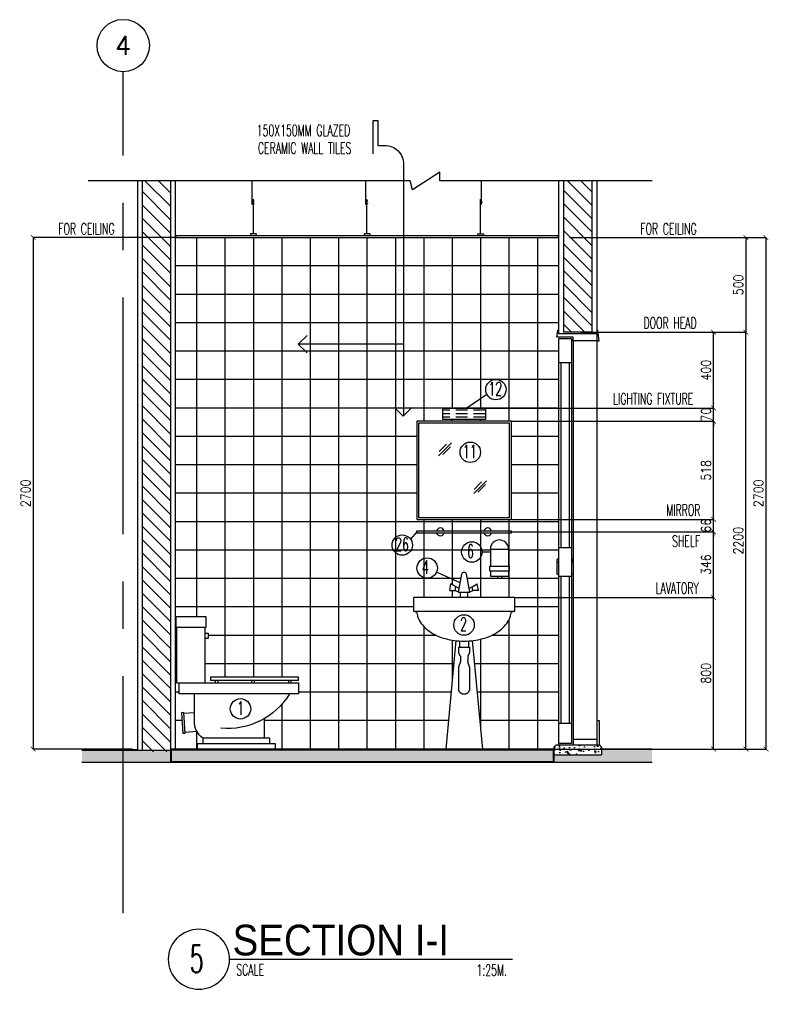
# Model space of a CAD drawing. Extents: x -233600 to -204723, y 166361 to 186286.
# Drawn here: x -225693 to -221735, y 172863 to 177985 of the extents above; entities that cross this region are included whole.
import ezdxf
from ezdxf.enums import TextEntityAlignment as Align

# ---------------------------------------------------------------- set-up
doc = ezdxf.new("R2010")
doc.units = 0
doc.header["$LTSCALE"] = 500
doc.header["$MEASUREMENT"] = 0
doc.linetypes.add('CENTERX2', pattern=[4, 2.5, -0.5, 0.5, -0.5])
doc.linetypes.add('HIDDEN2', pattern=[0.1875, 0.125, -0.0625])
doc.layers.get('0').update_dxf_attribs({"linetype": 'CONTINUOUS'})
doc.layers.get('DEFPOINTS').update_dxf_attribs({"linetype": 'CONTINUOUS'})
for name, color, linetype in [('AX-CR', 2, 'CONTINUOUS'), ('AX-TXT', 2, 'CONTINUOUS'), ('AXES', 11, 'CENTERX2'), ('Dimout', 4, 'CONTINUOUS'), ('DW', 7, 'CONTINUOUS'), ('ELE', 3, 'CONTINUOUS'), ('ELV', 7, 'CONTINUOUS'), ('FIX', 2, 'CONTINUOUS'), ('HATCH', 8, 'CONTINUOUS'), ('HatchA', 11, 'CONTINUOUS'), ('Plaster', 7, 'CONTINUOUS'), ('SANI', 2, 'CONTINUOUS'), ('Tile', 5, 'CONTINUOUS'), ('TITLE', 1, 'CONTINUOUS'), ('TXT', 2, 'CONTINUOUS'), ('TXT1', 2, 'CONTINUOUS'), ('WALL', 6, 'CONTINUOUS'), ('WallPartition', 2, 'CONTINUOUS'), ('Windows', 9, 'CONTINUOUS')]:
    doc.layers.add(name, color=color, linetype=linetype)
doc.styles.add('DIM', font='simplex.shx', dxfattribs={"width": 0.85})
doc.styles.add('ROMANS', font='romans.shx', dxfattribs={"width": 0.6})
doc.styles.add('TTXT', font='swisse.ttf', dxfattribs={"width": 0.9})
doc.dimstyles.new('DIM1-25', dxfattribs={"dimscale": 25, "dimtxt": 2, "dimasz": 1, "dimexe": 0.03, "dimexo": 0.03, "dimgap": 0.6, "dimtad": 1, "dimdec": 0, "dimdsep": 46, "dimtxsty": 'DIM', "dimblk1": 'ARCHTICK', "dimblk2": 'ARCHTICK', "dimsah": 1, "dimcen": 0.09, "dimdle": 0.03, "dimclrd": 256, "dimclrt": 2, "dimadec": 0, "dimazin": 0, "dimtfac": 1, "dimtdec": 0, "dimtix": 1, "dimtmove": 1, "dimatfit": 3, "dimldrblk": 'ARCHTICK', "dimfxl": 0, "dimtvp": 2, "dimtolj": 1, "dimtzin": 0, "dimarcsym": 0})

# ---------------------------------------------------------------- blocks, each defined once
blk = doc.blocks.new('_ARCHTICK')
at = {"color": 0, "linetype": 'ByBlock', "const_width": 0.15}
blk.add_lwpolyline([(-0.5, -0.5), (0.5, 0.5)], dxfattribs=at)
blk = doc.blocks.new('*D59')
at = {"layer": 'DEFPOINTS', "color": 0}
for p in [(-222688.7, 176333), (-222025.8, 176333), (-223231.2, 175933)]:
    blk.add_point(p, dxfattribs=at)
at = {"layer": 'Dimout', "color": 0, "lineweight": -2}
for p, q in [((-222687.9, 176333), (-222025.1, 176333)), ((-223230.5, 175933), (-222025.1, 175933))]:
    blk.add_line(p, q, dxfattribs=at)
at = {"layer": 'Dimout', "lineweight": -2}
blk.add_line((-222025.8, 175932.2), (-222025.8, 176333.7), dxfattribs=at)
at = {"layer": 'Dimout', "lineweight": -2, "xscale": 25, "yscale": 25, "zscale": 25}
for p, rotation in [((-222025.8, 176333), 90), ((-222025.8, 175933), 270)]:
    blk.add_blockref('_ARCHTICK', p, dxfattribs=dict(at, rotation=rotation))
at = {"layer": 'Dimout', "color": 2, "insert": (-222065.8, 176133), "char_height": 50, "attachment_point": 5, "rotation": 90, "style": 'DIM'}
blk.add_mtext('\\A1;400', dxfattribs=at)
blk = doc.blocks.new('*D60')
at = {"layer": 'DEFPOINTS', "color": 0}
for p in [(-223231.2, 175933), (-222025.8, 175933), (-223093.7, 175863)]:
    blk.add_point(p, dxfattribs=at)
at = {"layer": 'Dimout', "color": 0, "lineweight": -2}
for p, q in [((-223230.5, 175933), (-222025.1, 175933)), ((-223093, 175863), (-222025.1, 175863))]:
    blk.add_line(p, q, dxfattribs=at)
at = {"layer": 'Dimout', "lineweight": -2}
for p, q in [((-222025.8, 175933), (-222025.8, 175958)), ((-222025.8, 175863), (-222025.8, 175933)), ((-222025.8, 175863), (-222025.8, 175838))]:
    blk.add_line(p, q, dxfattribs=at)
at = {"layer": 'Dimout', "lineweight": -2, "xscale": 25, "yscale": 25, "zscale": 25}
for p, rotation in [((-222025.8, 175933), 270), ((-222025.8, 175863), 90)]:
    blk.add_blockref('_ARCHTICK', p, dxfattribs=dict(at, rotation=rotation))
at = {"layer": 'Dimout', "color": 2, "insert": (-222065.8, 175898), "char_height": 50, "attachment_point": 5, "rotation": 90, "style": 'DIM'}
blk.add_mtext('\\A1;70', dxfattribs=at)
blk = doc.blocks.new('*D67')
at = {"layer": 'DEFPOINTS', "color": 0}
for p in [(-222786.9, 176833), (-222727.5, 176333), (-221855, 176333)]:
    blk.add_point(p, dxfattribs=at)
at = {"layer": 'Dimout', "color": 0, "lineweight": -2}
for p, q in [((-222786.1, 176833), (-221854.2, 176833)), ((-222726.7, 176333), (-221854.2, 176333))]:
    blk.add_line(p, q, dxfattribs=at)
at = {"layer": 'Dimout', "lineweight": -2}
blk.add_line((-221855, 176833.7), (-221855, 176332.2), dxfattribs=at)
at = {"layer": 'Dimout', "lineweight": -2, "xscale": 25, "yscale": 25, "zscale": 25}
for p, rotation in [((-221855, 176833), 90), ((-221855, 176333), 270)]:
    blk.add_blockref('_ARCHTICK', p, dxfattribs=dict(at, rotation=rotation))
at = {"layer": 'Dimout', "color": 2, "insert": (-221895, 176583), "char_height": 50, "attachment_point": 5, "rotation": 90, "style": 'DIM'}
blk.add_mtext('\\A1;500', dxfattribs=at)
blk = doc.blocks.new('*D62')
at = {"layer": 'DEFPOINTS', "color": 0}
for p in [(-223093.7, 175345.3), (-222025.8, 175345.3), (-223093.7, 175279.4)]:
    blk.add_point(p, dxfattribs=at)
at = {"layer": 'Dimout', "lineweight": -2}
for p, q in [((-222025.8, 175345.3), (-222025.8, 175370.3)), ((-222025.8, 175279.4), (-222025.8, 175345.3)), ((-222025.8, 175279.4), (-222025.8, 175254.4))]:
    blk.add_line(p, q, dxfattribs=at)
at = {"layer": 'Dimout', "color": 0, "lineweight": -2}
for p, q in [((-223093, 175345.3), (-222025.1, 175345.3)), ((-223093, 175279.4), (-222025.1, 175279.4))]:
    blk.add_line(p, q, dxfattribs=at)
at = {"layer": 'Dimout', "lineweight": -2, "xscale": 25, "yscale": 25, "zscale": 25}
for p, rotation in [((-222025.8, 175345.3), 270), ((-222025.8, 175279.4), 90)]:
    blk.add_blockref('_ARCHTICK', p, dxfattribs=dict(at, rotation=rotation))
at = {"layer": 'Dimout', "color": 2, "insert": (-222065.8, 175312.3), "char_height": 50, "attachment_point": 5, "rotation": 90, "style": 'DIM'}
blk.add_mtext('\\A1;66', dxfattribs=at)
blk = doc.blocks.new('*D63')
at = {"layer": 'DEFPOINTS', "color": 0}
for p in [(-223093.7, 175279.4), (-222025.8, 175279.4), (-223075.6, 174933)]:
    blk.add_point(p, dxfattribs=at)
at = {"layer": 'Dimout', "color": 0, "lineweight": -2}
for p, q in [((-223093, 175279.4), (-222025.1, 175279.4)), ((-223074.9, 174933), (-222025.1, 174933))]:
    blk.add_line(p, q, dxfattribs=at)
at = {"layer": 'Dimout', "lineweight": -2}
blk.add_line((-222025.8, 174932.2), (-222025.8, 175280.1), dxfattribs=at)
at = {"layer": 'Dimout', "lineweight": -2, "xscale": 25, "yscale": 25, "zscale": 25}
for p, rotation in [((-222025.8, 175279.4), 90), ((-222025.8, 174933), 270)]:
    blk.add_blockref('_ARCHTICK', p, dxfattribs=dict(at, rotation=rotation))
at = {"layer": 'Dimout', "color": 2, "insert": (-222065.8, 175106.2), "char_height": 50, "attachment_point": 5, "rotation": 90, "style": 'DIM'}
blk.add_mtext('\\A1;346', dxfattribs=at)
blk = doc.blocks.new('*D64')
at = {"layer": 'DEFPOINTS', "color": 0}
for p in [(-223075.6, 174933), (-222025.8, 174933), (-222913.7, 174133)]:
    blk.add_point(p, dxfattribs=at)
at = {"layer": 'Dimout', "color": 0, "lineweight": -2}
for p, q in [((-223074.9, 174933), (-222025.1, 174933)), ((-222912.9, 174133), (-222025.1, 174133))]:
    blk.add_line(p, q, dxfattribs=at)
at = {"layer": 'Dimout', "lineweight": -2}
blk.add_line((-222025.8, 174132.2), (-222025.8, 174933.7), dxfattribs=at)
at = {"layer": 'Dimout', "lineweight": -2, "xscale": 25, "yscale": 25, "zscale": 25}
for p, rotation in [((-222025.8, 174933), 90), ((-222025.8, 174133), 270)]:
    blk.add_blockref('_ARCHTICK', p, dxfattribs=dict(at, rotation=rotation))
at = {"layer": 'Dimout', "color": 2, "insert": (-222065.8, 174533), "char_height": 50, "attachment_point": 5, "rotation": 90, "style": 'DIM'}
blk.add_mtext('\\A1;800', dxfattribs=at)
blk = doc.blocks.new('*D61')
at = {"layer": 'DEFPOINTS', "color": 0}
for p in [(-223093.7, 175863), (-222025.8, 175863), (-223093.7, 175345.3)]:
    blk.add_point(p, dxfattribs=at)
at = {"layer": 'Dimout', "color": 0, "lineweight": -2}
for p, q in [((-223093, 175863), (-222025.1, 175863)), ((-223093, 175345.3), (-222025.1, 175345.3))]:
    blk.add_line(p, q, dxfattribs=at)
at = {"layer": 'Dimout', "lineweight": -2}
blk.add_line((-222025.8, 175344.6), (-222025.8, 175863.7), dxfattribs=at)
at = {"layer": 'Dimout', "lineweight": -2, "xscale": 25, "yscale": 25, "zscale": 25}
for p, rotation in [((-222025.8, 175863), 90), ((-222025.8, 175345.3), 270)]:
    blk.add_blockref('_ARCHTICK', p, dxfattribs=dict(at, rotation=rotation))
at = {"layer": 'Dimout', "color": 2, "insert": (-222065.8, 175604.2), "char_height": 50, "attachment_point": 5, "rotation": 90, "style": 'DIM'}
blk.add_mtext('\\A1;518', dxfattribs=at)
blk = doc.blocks.new('*D66')
at = {"layer": 'DEFPOINTS', "color": 0}
for p in [(-222647.7, 176333), (-221855, 176333), (-222689.5, 174133)]:
    blk.add_point(p, dxfattribs=at)
at = {"layer": 'Dimout', "color": 0, "lineweight": -2}
for p, q in [((-222646.9, 176333), (-221854.2, 176333)), ((-222688.8, 174133), (-221854.2, 174133))]:
    blk.add_line(p, q, dxfattribs=at)
at = {"layer": 'Dimout', "lineweight": -2}
blk.add_line((-221855, 174132.2), (-221855, 176333.7), dxfattribs=at)
at = {"layer": 'Dimout', "lineweight": -2, "xscale": 25, "yscale": 25, "zscale": 25}
for p, rotation in [((-221855, 176333), 90), ((-221855, 174133), 270)]:
    blk.add_blockref('_ARCHTICK', p, dxfattribs=dict(at, rotation=rotation))
at = {"layer": 'Dimout', "color": 2, "insert": (-221895, 175233), "char_height": 50, "attachment_point": 5, "rotation": 90, "style": 'DIM'}
blk.add_mtext('\\A1;2200', dxfattribs=at)
blk = doc.blocks.new('walling')
at = {"layer": 'ELV'}
blk.add_line((0.1363, -1.1797), (-0.4198, -1.1797), dxfattribs=at)
blk.add_lwpolyline([(-0.025, -0.176), (-0.025, 0), (0, 0), (0, -0.1306), (0.0363, -0.1306, -0.414214), (0.1363, -0.2306), (0.1363, -1.5582)], format="xyb", dxfattribs=at)
at = {"layer": 'WALL'}
for p, q in [((-0.4198, -1.1797), (-0.3736, -1.1334)), ((-0.4198, -1.1797), (-0.3736, -1.2259)), ((0.1345, -1.56), (0.0882, -1.5137)), ((0.1345, -1.56), (0.1808, -1.5137))]:
    blk.add_line(p, q, dxfattribs=at)
at = {"layer": 'TXT', "style": 'ROMANS', "width": 0.6}
for s, p in [('150X150MM GLAZED', (-0.639, -0.0816)), ('CERAMIC WALL TILES', (-0.6331, -0.1746))]:
    blk.add_text(s, height=0.06, dxfattribs=at).set_placement(p)
blk = doc.blocks.new('*D68')
at = {"layer": 'DEFPOINTS', "color": 0}
for p in [(-224869.2, 176833), (-225619.7, 174133), (-225094.5, 174133)]:
    blk.add_point(p, dxfattribs=at)
at = {"layer": 'Dimout', "color": 0, "lineweight": -2}
for p, q in [((-224869.9, 176833), (-225620.5, 176833)), ((-225095.2, 174133), (-225620.5, 174133))]:
    blk.add_line(p, q, dxfattribs=at)
at = {"layer": 'Dimout', "lineweight": -2}
blk.add_line((-225619.7, 176833.7), (-225619.7, 174132.2), dxfattribs=at)
at = {"layer": 'Dimout', "lineweight": -2, "xscale": 25, "yscale": 25, "zscale": 25}
for p, rotation in [((-225619.7, 176833), 90), ((-225619.7, 174133), 270)]:
    blk.add_blockref('_ARCHTICK', p, dxfattribs=dict(at, rotation=rotation))
at = {"layer": 'Dimout', "color": 2, "insert": (-225659.7, 175483), "char_height": 50, "attachment_point": 5, "rotation": 90, "style": 'DIM'}
blk.add_mtext('\\A1;2700', dxfattribs=at)
blk = doc.blocks.new('A$C753C42D5')
at = {"layer": 'SANI', "linetype": 'Continuous'}
for p, q in [((0.2568, 0.9248), (0.2394, 0.8287)), ((0.2968, 0.8287), (0.2793, 0.9248)), ((0.1923, 0.8373), (0.1985, 0.8714)), ((0.225, 0.8568), (0.1985, 0.8714)), ((0.3112, 0.8568), (0.3377, 0.8714)), ((0.3439, 0.8373), (0.3377, 0.8714)), ((0.1923, 0.8373), (0.2215, 0.8373)), ((0.2215, 0.8373), (0.225, 0.8568)), ((0.2394, 0.8287), (0.2215, 0.8373)), ((0.2429, 0.8483), (0.225, 0.8568)), ((0.2968, 0.8287), (0.2394, 0.8287)), ((0.2489, 0.8), (0.2489, 0.8287)), ((0.2872, 0.8), (0.2872, 0.8287)), ((0.2933, 0.8483), (0.3112, 0.8568)), ((0.2968, 0.8287), (0.3147, 0.8373)), ((0.3147, 0.8373), (0.3112, 0.8568)), ((0.3439, 0.8373), (0.3147, 0.8373)), ((0.2252, 0.5724), (0.1713, 0)), ((0.3109, 0.5724), (0.3648, 0))]:
    blk.add_line(p, q, dxfattribs=at)
at = {"layer": 'SANI', "linetype": 'HIDDEN2'}
for p, q in [((0.2441, 0.57), (0.2441, 0.5382)), ((0.292, 0.57), (0.292, 0.5382)), ((0.2968, 0.5382), (0.2394, 0.5382)), ((0.2394, 0.5382), (0.2394, 0.5094)), ((0.2968, 0.5382), (0.2968, 0.5094)), ((0.2394, 0.5094), (0.2489, 0.4903)), ((0.2394, 0.4328), (0.2489, 0.4616)), ((0.2489, 0.4903), (0.2489, 0.4616)), ((0.2872, 0.4903), (0.2968, 0.5094)), ((0.2872, 0.4903), (0.2872, 0.4616)), ((0.2872, 0.4616), (0.2968, 0.4328)), ((0.2394, 0.4328), (0.2394, 0.3179)), ((0.2968, 0.4328), (0.2968, 0.3179))]:
    blk.add_line(p, q, dxfattribs=at)
at = {"layer": 'SANI', "linetype": 'Continuous'}
blk.add_lwpolyline([(0.5362, 0.8), (0.5362, 0.789), (0.5362, 0.7282), (0, 0.7282), (0, 0.789), (0, 0.8)], close=True, dxfattribs=at)
for points in [[(0.517, 0.7282, -0.000994), (0.517, 0.7278, -0.145509)], [(0.5158, 0.7124, -0.107261), (0.5003, 0.6716, -0.107169), (0.4442, 0.6162, -0.077294), (0.3677, 0.5829, -0.06439), (0.2685, 0.57, -0.06439), (0.1694, 0.5829, -0.077294), (0.0929, 0.6162, -0.107169), (0.0368, 0.6716, -0.107938), (0.0212, 0.7126, -0.000994)]]:
    blk.add_lwpolyline(points, format="xyb", dxfattribs=at)
for centre, radius, start, end in [((0.2681, 0.9226), 0.0115, 9.5273, 170.4727), ((0.0024, 0.709), 0.0191, 10.8078, 88.4915), ((0.5347, 0.709), 0.0191, 89.1936, 170.0196)]:
    blk.add_arc(centre, radius, start, end, dxfattribs=at)
at = {"layer": 'SANI', "linetype": 'HIDDEN2'}
blk.add_arc((0.2681, 0.3179), 0.0287, 180, 0, dxfattribs=at)
blk = doc.blocks.new('COMP')
at = {"layer": 'FIX'}
for p, q in [((-0.0411, 0.35), (-0.0411, 0.6416)), ((0.1079, 0.35), (0.1079, 0.6416)), ((-0.0575, 0.6125), (-0.0575, 0.5833)), ((-0.0411, 0.6125), (-0.0575, 0.6125)), ((-0.0575, 0.5833), (-0.0411, 0.5833)), ((-0.5343, 0.3618), (-0.5343, 0.3792)), ((-0.5343, 0.3792), (-0.0685, 0.3792)), ((-0.5343, 0.3618), (-0.0685, 0.3618)), ((-0.4959, 0.35), (-0.4959, 0.3618)), ((-0.4825, 0.35), (-0.4825, 0.3618)), ((-0.301, 0.35), (-0.301, 0.3618)), ((-0.2876, 0.35), (-0.2876, 0.3618)), ((-0.1087, 0.35), (-0.1087, 0.3618)), ((-0.0953, 0.35), (-0.0953, 0.3618)), ((-0.0685, 0.3792), (-0.0685, 0.3618)), ((-0.5343, 0.35), (-0.5343, 0.2917)), ((0.1079, 0.35), (-0.5343, 0.35)), ((0.0971, 0.2917), (0.0971, 0.35)), ((-0.5343, 0.2917), (0.0971, 0.2917)), ((0.0146, 0.1458), (0.0146, 0.2917)), ((-0.3528, 0.1603), (-0.3528, 0.0583)), ((0.0146, 0.1914), (0.0738, 0.1873)), ((0.0741, 0.1923), (0.0665, 0.0825)), ((0.0741, 0.1923), (0.0841, 0.1916)), ((0.0841, 0.1916), (0.0765, 0.0818)), ((-0.382, 0.0583), (-0.0292, 0.0583)), ((-0.382, 0.0292), (-0.382, 0.0583)), ((-0.0292, 0.0583), (-0.0292, 0.0292)), ((0.0027, 0.092), (0.0669, 0.0875)), ((0.0665, 0.0825), (0.0765, 0.0818))]:
    blk.add_line(p, q, dxfattribs=at)
for points in [[(0.1117, 0.6416), (0.1117, 0.7), (-0.0449, 0.7), (-0.0449, 0.6416)], [(0, 0), (0, 0.0292), (-0.4111, 0.0292), (-0.4111, 0)]]:
    blk.add_lwpolyline(points, close=True, dxfattribs=at)
for centre, radius, start, end in [((-0.1594, 0.4916), 0.3837, 211.4114, 275.3446), ((-0.0802, 0.1385), 0.0951, 302.4712, 4.3987)]:
    blk.add_arc(centre, radius, start, end, dxfattribs=at)
blk = doc.blocks.new('GAN')
for p, q in [((-0.0212, 0.1644), (-0.0212, 0.29)), ((-0.0155, 0.01), (-0.0155, 0.1918)), ((0, 0.01), (-0.031, 0.01)), ((-0.031, 0.01), (-0.031, 0)), ((0, 0.01), (0, 0))]:
    blk.add_line(p, q)
blk.add_lwpolyline([(-0.0118, 0.184), (-0.024, 0.1754), (-0.0113, 0.1703)])
blk = doc.blocks.new('AXU')
at = {"layer": 'AX-CR'}
blk.add_circle((0, 350), 350, dxfattribs=at)
at = {"layer": 'AX-TXT', "style": 'ROMANS'}
blk.add_attdef('AX', text='', height=250, dxfattribs=at).set_placement((0, 350), align=Align.MIDDLE)
blk = doc.blocks.new('*D65')
at = {"layer": 'DEFPOINTS', "color": 0}
for p in [(-221855, 176833), (-221855, 174133), (-221749.1, 174133)]:
    blk.add_point(p, dxfattribs=at)
at = {"layer": 'Dimout', "color": 0, "lineweight": -2}
for p, q in [((-221854.2, 176833), (-221748.4, 176833)), ((-221854.2, 174133), (-221748.4, 174133))]:
    blk.add_line(p, q, dxfattribs=at)
at = {"layer": 'Dimout', "lineweight": -2}
blk.add_line((-221749.1, 176833.7), (-221749.1, 174132.2), dxfattribs=at)
at = {"layer": 'Dimout', "lineweight": -2, "xscale": 25, "yscale": 25, "zscale": 25}
for p, rotation in [((-221749.1, 176833), 90), ((-221749.1, 174133), 270)]:
    blk.add_blockref('_ARCHTICK', p, dxfattribs=dict(at, rotation=rotation))
at = {"layer": 'Dimout', "color": 2, "insert": (-221789.1, 175483), "char_height": 50, "attachment_point": 5, "rotation": 90, "style": 'DIM'}
blk.add_mtext('\\A1;2700', dxfattribs=at)

msp = doc.modelspace()

# ---------------------------------------------------------------- hatches: boundary and pattern name
at = {"layer": 'HatchA'}
h = msp.add_hatch(dxfattribs=at)
h.set_pattern_fill('ANSI31', color=256, scale=400, style=0)
h.set_pattern_definition([(135, (-414154.186, -7448.013), (35.355339, 35.355339), [])])
h.paths.add_polyline_path([(-225044.2, 177133), (-224894.2, 177133), (-224894.2, 174118), (-225044.2, 174118)])
h = msp.add_hatch(dxfattribs=at)
h.set_pattern_fill('ANSI31', color=256, scale=400, style=0)
h.set_pattern_definition([(135, (-481810.66, -22696.256), (35.355339, 35.355339), [])])
h.paths.add_polyline_path([(-222819.2, 177133), (-222669.2, 177133), (-222669.2, 176333), (-222819.2, 176333)])
at = {"layer": 'Windows'}
h = msp.add_hatch(dxfattribs=at)
h.set_pattern_fill('AR-SAND', color=256, scale=25, style=0)
h.set_pattern_definition([(37.5, (0, 0), (-1.574834, 48.170594), [0, -38, 0, -42.5, 0, -40.625]), (7.5, (0, 0), (44.244418, 70.553652), [0, -20.5, 0, -34.25, 0, -13.125]), (327.5, (-30.75, 0), (77.8535465, 0.1414763), [0, -12.5, 0, -45, 0, -58.75]), (317.5, (-30.75, 0), (75.153165, 21.941889), [0, -6.25, 0, -29.5, 0, -33.75])])
h.paths.add_polyline_path([(-224894.2, 174127), (-225362.7, 174127), (-225362.7, 174063), (-224894.2, 174063)])
h.paths.add_polyline_path([(-222873.2, 174127), (-224890.2, 174127), (-224890.2, 174067), (-222873.2, 174067)])
h.paths.add_polyline_path([(-222350.6, 174130), (-222617.2, 174130), (-222617.2, 174103), (-222869.2, 174103), (-222869.2, 174063), (-222350.6, 174063)])
h = msp.add_hatch(dxfattribs=at)
h.set_pattern_fill('AR-CONC', color=256, scale=10, style=0)
h.set_pattern_definition([(130, (-473671.45, -6870.35), (-71.726018, -6.275213), [7.5, -82.5]), (185, (-473671.45, -6870.35), (13.875133, 75.219213), [6, -66]), (79.5486, (-473677.43, -6870.87), (-57.850938, 68.943954), [6.374019, -70.114211]), (133.8158, (-473671.45, -6850.35), (-106.724105, -16.551901), [11.25, -123.75]), (83.3644, (-473680.34, -6851.73), (-93.46627, 97.411787), [9.56103, -105.1713]), (188.8158, (-473671.45, -6850.35), (-93.466195, 97.41186), [9, -99]), (159, (-473681.45, -6855.35), (-59.690705, -40.261889), [7.5, -82.5]), (214, (-473681.45, -6855.35), (-24.331533, 72.515005), [6, -66]), (108.5486, (-473686.425, -6858.704), (-84.022263, 32.25305), [6.374019, -70.114211]), (142.5, (-473671.45, -6870.35), (-1.2159855, 33.2893854), [0, -65.2, 0, -67, 0, -66.25]), (172.5, (-473671.45, -6870.35), (-26.3069537, 39.441171), [0, -38.2, 0, -63.7, 0, -25.25]), (212.5, (-473649.15, -6870.35), (-53.3822436, -2.2554872), [0, -25, 0, -78, 0, -103.5]), (222.5, (-473639.15, -6870.35), (-58.318617, 10.010498), [0, -32.5, 0, -51.8, 0, -73.5])])
h.paths.add_polyline_path([(-222859.2, 174153), (-222869.2, 174143), (-222869.2, 174103), (-222617.2, 174103), (-222617.2, 174143), (-222627.2, 174153)])

# ---------------------------------------------------------------- linework, layer by layer
msp.add_line((-224865.5, 176843), (-222847.9, 176843))
at = {"layer": 'AXES'}
msp.add_line((-225144.2, 173267), (-225144.2, 177708.5), dxfattribs=at)
at = {"layer": 'DW'}
for p, q in [((-223222.9, 176004.4), (-223335, 175928.6)), ((-223593.7, 175279.4), (-223626.2, 175240.7)), ((-223204.8, 175173.1), (-223248.7, 175173.1)), ((-223363.7, 175009.7), (-223489.5, 175066.2))]:
    msp.add_line(p, q, dxfattribs=at)
at = {"layer": 'ELE'}
msp.add_lwpolyline([(-222350.6, 177133), (-223472.5, 177133), (-223472.5, 177178.2), (-223615.9, 177084.7), (-223627.8, 177133), (-223894.5, 177133), (-225329.9, 177133)], dxfattribs=at)
at = {"layer": 'FIX'}
for p, q in [((-223478.4, 175681), (-223410.8, 175748.6)), ((-223476, 175703.1), (-223436.6, 175742.5)), ((-223456.3, 175688.4), (-223415.7, 175729)), ((-223292.8, 175481.3), (-223225.1, 175548.9)), ((-223290.3, 175503.4), (-223251, 175542.8)), ((-223270.7, 175488.7), (-223230.1, 175529.2))]:
    msp.add_line(p, q, dxfattribs=at)
at = {"layer": 'FIX', "color": 2}
for p, q in [((-223593.7, 175284.8), (-223093.7, 175284.8)), ((-223593.7, 175274), (-223593.7, 175284.8)), ((-223593.7, 175274), (-223093.7, 175274)), ((-223093.7, 175274), (-223093.7, 175284.8))]:
    msp.add_line(p, q, dxfattribs=at)
for points in [[(-223593.7, 175863), (-223593.7, 175345.3), (-223093.7, 175345.3), (-223093.7, 175863)], [(-223583.7, 175853), (-223583.7, 175355.3), (-223103.7, 175355.3), (-223103.7, 175853)]]:
    msp.add_lwpolyline(points, close=True, dxfattribs=at)
for centre in [(-223175.7, 176030.4), (-223310.9, 175699.5), (-223670.3, 175209.6), (-223302.7, 175173.1), (-223538.7, 175088.2), (-223344, 174787.9), (-224524.7, 174345.2)]:
    msp.add_circle(centre, 54, dxfattribs=at)
for centre, start, end in [((-223468.7, 175279.4), 15.2023, 164.7977), ((-223468.7, 175279.4), 195.2023, 344.7977), ((-223218.7, 175279.4), 15.2023, 164.7977), ((-223218.7, 175279.4), 195.2023, 344.7977)]:
    msp.add_arc(centre, 20.6, start, end, dxfattribs=at)
at = {"layer": 'HATCH', "linetype": 'HIDDEN2'}
for p, q in [((-223231.2, 175921), (-223456.2, 175921)), ((-223231.2, 175903), (-223456.2, 175903)), ((-223231.2, 175885), (-223456.2, 175885))]:
    msp.add_line(p, q, dxfattribs=at)
at = {"layer": 'Plaster'}
for p, q in [((-225069.2, 177133), (-225069.2, 174127)), ((-224869.2, 177133), (-224869.2, 174133)), ((-222844.2, 177133), (-222844.2, 176325.6)), ((-222642.2, 177133), (-222642.2, 176325.6)), ((-224865.5, 176843), (-224865.5, 176833)), ((-222847.9, 176843), (-222847.9, 176833)), ((-222642.2, 174183), (-222767.7, 174183)), ((-225362.7, 174130), (-225069.2, 174130)), ((-222869.2, 174133), (-224894.2, 174133)), ((-222869.2, 174127), (-224894.2, 174127)), ((-222350.6, 174133), (-222617.2, 174133))]:
    msp.add_line(p, q, dxfattribs=at)
at = {"layer": 'SANI'}
for p, q in [((-223476.3, 175863), (-223494.4, 175863)), ((-223204.8, 175188.6), (-223108.9, 175188.6)), ((-223204.8, 175188.6), (-223204.8, 175097.6)), ((-223108.9, 175188.6), (-223108.9, 175097.6)), ((-223208.7, 175097.6), (-223105.1, 175097.6)), ((-223208.7, 175097.6), (-223208.7, 175074.6)), ((-223208.7, 175074.6), (-223105.1, 175074.6)), ((-223204.8, 175074.6), (-223204.8, 175046.2)), ((-223108.9, 175074.6), (-223108.9, 175046.2)), ((-223105.1, 175097.6), (-223105.1, 175074.6)), ((-223204.8, 175046.2), (-223108.9, 175046.2)), ((-223167.4, 175046.2), (-223167.4, 175034.7)), ((-223167.4, 175034.7), (-223146.3, 175034.7)), ((-223146.3, 175046.2), (-223146.3, 175034.7))]:
    msp.add_line(p, q, dxfattribs=at)
at = {"layer": 'SANI', "color": 6}
msp.add_line((-224584.5, 173023.2), (-223088.4, 173023.2), dxfattribs=at)
at = {"layer": 'SANI'}
msp.add_lwpolyline([(-223231.2, 175873), (-223456.2, 175873), (-223456.2, 175933), (-223231.2, 175933)], close=True, dxfattribs=at)
msp.add_arc((-223156.9, 175188.6), 47.9, 0, 180, dxfattribs=at)
at = {"layer": 'Tile'}
for p, q in [((-224869.2, 176833), (-222844.2, 176833)), ((-224756.7, 176833), (-224756.7, 174833)), ((-224606.7, 176833), (-224606.7, 174512.1)), ((-224456.7, 176833), (-224456.7, 174512.1)), ((-224306.7, 176833), (-224306.7, 174512.1)), ((-224156.7, 176833), (-224156.7, 174133)), ((-224006.7, 176833), (-224006.7, 174133)), ((-223856.7, 176833), (-223856.7, 174133)), ((-223706.7, 176833), (-223706.7, 174133)), ((-223556.7, 176833), (-223556.7, 175863)), ((-223406.7, 176833), (-223406.7, 175933)), ((-223256.7, 176833), (-223256.7, 175933)), ((-223106.7, 176833), (-223106.7, 175863)), ((-222956.7, 176833), (-222956.7, 174133)), ((-222844.2, 176683), (-224869.2, 176683)), ((-222844.2, 176533), (-224869.2, 176533)), ((-222844.2, 176383), (-224869.2, 176383)), ((-222844.2, 176233), (-224869.2, 176233)), ((-222844.2, 176083), (-224869.2, 176083)), ((-222844.2, 175933), (-224869.2, 175933)), ((-223407.2, 175863), (-223407.2, 175873)), ((-223257.2, 175863), (-223257.2, 175873)), ((-223593.7, 175783), (-224869.2, 175783)), ((-222844.2, 175783), (-223093.7, 175783)), ((-223593.7, 175633), (-224869.2, 175633)), ((-222844.2, 175633), (-223093.7, 175633)), ((-223593.7, 175483), (-224869.2, 175483)), ((-222844.2, 175483), (-223093.7, 175483)), ((-222844.2, 175333), (-224869.2, 175333)), ((-223556.7, 175345.3), (-223556.7, 174933)), ((-223406.7, 175345.3), (-223406.7, 175000.7)), ((-223256.7, 175345.3), (-223256.7, 174933)), ((-223106.7, 175345.3), (-223106.7, 174933)), ((-223204.8, 175183), (-224869.2, 175183)), ((-222844.2, 175183), (-223108.9, 175183)), ((-223359.5, 175033), (-224869.2, 175033)), ((-222844.2, 175033), (-223327.9, 175033)), ((-223406.7, 174970.3), (-223406.7, 174933)), ((-223611.8, 174883), (-224869.2, 174883)), ((-222844.2, 174883), (-223075.6, 174883)), ((-223106.7, 174814.6), (-223106.7, 174133)), ((-223556.7, 174782.7), (-223556.7, 174133)), ((-224860.1, 174733), (-224869.2, 174733)), ((-223490.4, 174733), (-224694.7, 174733)), ((-223406.7, 174708.1), (-223406.7, 174491.5)), ((-223256.7, 174713), (-223256.7, 174236.5)), ((-222844.2, 174733), (-223197.9, 174733)), ((-224860.1, 174583), (-224869.2, 174583)), ((-223398.1, 174583), (-224711.1, 174583)), ((-222844.2, 174583), (-223289.3, 174583)), ((-224849.3, 174433), (-224869.2, 174433)), ((-223412.2, 174433), (-224217.9, 174433)), ((-222844.2, 174433), (-223275.2, 174433)), ((-224306.7, 174369), (-224306.7, 174133)), ((-224833.4, 174283), (-224869.2, 174283)), ((-223426.3, 174283), (-224399.4, 174283)), ((-222844.2, 174283), (-223261.1, 174283)), ((-224756.7, 174228.4), (-224756.7, 174133))]:
    msp.add_line(p, q, dxfattribs=at)
at = {"layer": 'TITLE', "color": 6}
msp.add_circle((-224744.5, 173023.2), 160, dxfattribs=at)
at = {"layer": 'WALL'}
for p, q in [((-225044.2, 177133), (-225044.2, 174127)), ((-224894.2, 177133), (-224894.2, 174063)), ((-222819.2, 177133), (-222819.2, 176333)), ((-222669.2, 177133), (-222669.2, 176333)), ((-222668.2, 176333), (-222818.2, 176333)), ((-225362.7, 174127), (-224894.2, 174127)), ((-224890.2, 174127), (-224890.2, 174067)), ((-222873.2, 174127), (-222873.2, 174067)), ((-222873.2, 174127), (-222869.2, 174127)), ((-222869.2, 174143), (-222859.2, 174153)), ((-222869.2, 174143), (-222869.2, 174103)), ((-222627.2, 174153), (-222859.2, 174153)), ((-222617.2, 174143), (-222627.2, 174153)), ((-222617.2, 174143), (-222617.2, 174103)), ((-222350.6, 174130), (-222617.2, 174130)), ((-222869.2, 174103), (-222869.2, 174063)), ((-222869.2, 174103), (-222617.2, 174103)), ((-225362.7, 174063), (-222350.6, 174063)), ((-224890.2, 174067), (-222873.2, 174067))]:
    msp.add_line(p, q, dxfattribs=at)
at = {"layer": 'WallPartition', "linetype": 'HIDDEN2', "const_width": 2}
msp.add_lwpolyline([(-224892.2, 174127), (-224892.2, 174065), (-222871.2, 174065), (-222871.2, 174127)], dxfattribs=at)
at = {"layer": 'Windows'}
for p, q in [((-222853.3, 176307), (-222848.8, 176343.9)), ((-222844.2, 176343.9), (-222848.8, 176343.9)), ((-222642.2, 176343.9), (-222637.6, 176343.9)), ((-222630.8, 176288.4), (-222637.6, 176343.9)), ((-222767.7, 176307), (-222853.3, 176307)), ((-222642.2, 176325.6), (-222844.2, 176325.6)), ((-222776.9, 176297.7), (-222844.2, 176297.7)), ((-222844.2, 176297.7), (-222844.2, 174153)), ((-222776.9, 176297.7), (-222776.9, 174162.3)), ((-222767.7, 176288.4), (-222767.7, 176307)), ((-222642.2, 176288.4), (-222767.7, 176288.4)), ((-222767.7, 176288.4), (-222767.7, 175132)), ((-222642.2, 176325.6), (-222642.2, 174153)), ((-222642.2, 176288.4), (-222630.8, 176288.4)), ((-222776.9, 176172.3), (-222844.2, 176172.3)), ((-222833.1, 176172.3), (-222833.1, 175195.7)), ((-222788, 176172.3), (-222788, 175195.7)), ((-222776.9, 175195.7), (-222844.2, 175195.7)), ((-222854.1, 175128.2), (-222854.1, 175055.4)), ((-222767, 175128.2), (-222767, 175055.4)), ((-222854.1, 175055.4), (-222844.2, 175055.4)), ((-222767, 175055.4), (-222776.9, 175055.4)), ((-222767.7, 175055.4), (-222767.7, 174153)), ((-222776.9, 175044.6), (-222844.2, 175044.6)), ((-222833.1, 175044.6), (-222833.1, 174267.7)), ((-222788, 175044.6), (-222788, 174267.7)), ((-222642.2, 174283), (-222631.1, 174283)), ((-222631.1, 174283), (-222631.1, 174153)), ((-222776.9, 174267.7), (-222844.2, 174267.7)), ((-223246.9, 174133), (-223440.5, 174133)), ((-222776.9, 174162.3), (-222844.2, 174162.3))]:
    msp.add_line(p, q, dxfattribs=at)
for centre, start, end in [((-222844.2, 175128.2), 90, 270), ((-222776.9, 175128.2), 270, 90)]:
    msp.add_arc(centre, 9.89, start, end, dxfattribs=at)

# ---------------------------------------------------------------- block references
at = {"yscale": 1000, "zscale": 1000}
for p, xscale in [((-224441.2, 176843), 1000), ((-223841.2, 176843), 1000), ((-223272.2, 176843), -1000)]:
    msp.add_blockref('GAN', p, dxfattribs=dict(at, xscale=xscale))
at = {"layer": 'AXES'}
ref = msp.add_blockref('AXU', (-225144.2, 177708.5), dxfattribs=dict(at, xscale=0.3942857142857143, yscale=0.3942857142857143, zscale=0.3942857142857143))
ref.add_attrib('AX', '4', dxfattribs={"layer": 'AX-TXT', "color": 6, "height": 98.6, "style": 'ROMANS'}).set_placement((-225144.2, 177846.5), align=Align.MIDDLE)
at = {"layer": 'WALL', "xscale": 1000, "yscale": 1000, "zscale": 1000}
msp.add_blockref('walling', (-223799.7, 177450.2), dxfattribs=at)
at = {"layer": 'WallPartition', "xscale": -1000, "yscale": 1000, "zscale": 1000}
msp.add_blockref('A$C753C42D5', (-223075.6, 174133), dxfattribs=at)
at = {"layer": 'Windows', "xscale": -1000, "yscale": 1000, "zscale": 1000}
msp.add_blockref('COMP', (-224752.2, 174133), dxfattribs=at)

# ---------------------------------------------------------------- texts
at = {"layer": 'TITLE', "style": 'ROMANS', "width": 0.6}
msp.add_text('5', height=143.9, dxfattribs=at).set_placement((-224793.3, 172953.7))
at = {"layer": 'TXT', "style": 'ROMANS', "width": 0.6}
for s, height, p in [('FOR CEILING', 60, (-225487.3, 176848.6)), ('FOR CEILING', 60, (-222412.8, 176848.6)), ('DOOR HEAD', 60, (-222396, 176352.2)), ('12', 70, (-223215, 175999.6)), ('LIGHTING FIXTURE', 60, (-222557.1, 175952.2)), ('11', 70, (-223350, 175668.6)), ('MIRROR', 60, (-222276, 175364.6)), ('SHELF', 60, (-222245.1, 175200.1)), ('26', 70, (-223707.5, 175178.7)), ('6', 70, (-223327.6, 175142.2)), ('4', 70, (-223566.4, 175057.4)), ('LAVATORY', 60, (-222332.6, 174952.2)), ('2', 70, (-223364.7, 174757)), ('1', 70, (-224542.3, 174314.3)), ('SCALE', 60, (-224546.8, 172937.7)), ('1:25M.', 60, (-223278.2, 172936.4))]:
    msp.add_text(s, height=height, dxfattribs=at).set_placement(p)
at = {"layer": 'TXT1', "color": 6, "style": 'TTXT', "width": 0.9}
msp.add_text('SECTION I-I', height=162.094, dxfattribs=at).set_placement((-224566.7, 173043.6))

# ---------------------------------------------------------------- dimensions: what is measured, and where the dimension line sits
at = {"layer": 'Dimout'}
for base, p1, p2, picture, middle in [((-225619.7, 174133), (-224869.2, 176833), (-225094.5, 174133), '*D68', (-225659.7, 175483)), ((-221855, 176333), (-222786.9, 176833), (-222727.5, 176333), '*D67', (-221895, 176583)), ((-221749.1, 174133), (-221855, 176833), (-221855, 174133), '*D65', (-221789.1, 175483)), ((-222025.8, 176333), (-223231.2, 175933), (-222688.7, 176333), '*D59', (-222065.8, 176133)), ((-221855, 176333), (-222689.5, 174133), (-222647.7, 176333), '*D66', (-221895, 175233)), ((-222025.8, 175933), (-223093.7, 175863), (-223231.2, 175933), '*D60', (-222065.8, 175898)), ((-222025.8, 175863), (-223093.7, 175345.3), (-223093.7, 175863), '*D61', (-222065.8, 175604.2)), ((-222025.8, 175345.3), (-223093.7, 175279.4), (-223093.7, 175345.3), '*D62', (-222065.8, 175312.3)), ((-222025.8, 175279.4), (-223075.6, 174933), (-223093.7, 175279.4), '*D63', (-222065.8, 175106.2)), ((-222025.8, 174933), (-222913.7, 174133), (-223075.6, 174933), '*D64', (-222065.8, 174533))]:
    dim = msp.add_linear_dim(base=base, p1=p1, p2=p2, angle=90, dimstyle='DIM1-25', dxfattribs=at)
    dim.commit()
    dim.dimension.update_dxf_attribs({"geometry": picture, "text_midpoint": middle})

doc.saveas('drawing.dxf')
